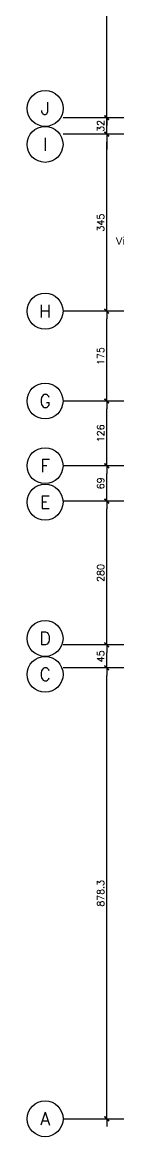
# Model space of a CAD drawing. Header units: millimetres. Extents: x 0 to 223, y -18 to 76.
# Drawn here: x 176.53 to 178.3, y 15.55 to 37.26 of the extents above; entities that cross this region are included whole.
import ezdxf
from ezdxf.enums import TextEntityAlignment as Align

# ---------------------------------------------------------------- set-up
doc = ezdxf.new("R2010")
doc.units = ezdxf.units.MM
doc.linetypes.add('CENTER', pattern=[2, 1.25, -0.25, 0.25, -0.25])
for name, color, linetype in [('Capa1', 8, 'Continuous'), ('COTAS', 1, 'Continuous'), ('EJES', 1, 'CENTER')]:
    doc.layers.add(name, color=color, linetype=linetype)
doc.styles.add('ROMAND', font='romand', dxfattribs={"height": 31.5})
doc.styles.add('ROMANS', font='romans.shx', dxfattribs={"height": 16.875})
doc.styles.get("Standard").update_dxf_attribs({"font": 'arial.ttf'})

# ---------------------------------------------------------------- blocks, each defined once
blk = doc.blocks.new('EJE-1')
at = {"color": 3, "linetype": 'Continuous'}
blk.add_circle((0, 0), 35, dxfattribs=at)
at = {"color": 5, "linetype": 'Continuous', "style": 'ROMAND'}
blk.add_attdef('0', text='', height=25, dxfattribs=at).set_placement((0.2, 0), align=Align.MIDDLE)
blk = doc.blocks.new('TICK1')
at = {"color": 2}
for points in [[(0, 0), (-1, 0)], [(0, 0), (1, 0)]]:
    blk.add_lwpolyline(points, dxfattribs=at)
at = {"color": 2, "const_width": 0.2}
blk.add_lwpolyline([(-0.3, -0.3), (0.3, 0.3)], dxfattribs=at)

msp = doc.modelspace()

# ---------------------------------------------------------------- linework, layer by layer
at = {"layer": 'COTAS', "color": 2}
for p, q in [((178.0821, 35.5497), (178.0821, 40.6595)), ((178.0821, 35.5497), (178.0821, 35.6997)), ((178.0821, 35.0797), (178.0821, 35.3997)), ((178.0821, 34.9297), (178.0821, 34.7797)), ((178.0821, 31.7797), (178.0821, 34.9297)), ((178.0821, 30.0297), (178.0821, 31.4797)), ((178.0821, 28.7697), (178.0821, 29.7297)), ((178.0821, 28.0797), (178.0821, 28.4697)), ((178.0821, 25.2797), (178.0821, 27.7797)), ((178.0821, 24.8297), (178.0821, 24.9797)), ((178.0821, 16.0467), (178.0821, 24.5297))]:
    msp.add_line(p, q, dxfattribs=at)
at = {"layer": 'EJES'}
for p, q in [((198.4257, 35.3997), (177.2325, 35.3997)), ((198.4257, 35.0797), (177.2325, 35.0797)), ((198.4257, 31.6297), (177.2325, 31.6297)), ((198.4257, 29.8797), (177.2325, 29.8797)), ((198.4257, 28.6197), (177.2325, 28.6197)), ((198.4257, 27.9297), (177.2325, 27.9297)), ((198.4257, 25.1297), (177.2325, 25.1297)), ((198.4257, 24.6797), (177.2325, 24.6797))]:
    msp.add_line(p, q, dxfattribs=at)
msp.add_lwpolyline([(177.2325, 15.8967), (198.4257, 15.8967)], dxfattribs=at)

# ---------------------------------------------------------------- block references
at = {"xscale": 0.0100000000002183, "yscale": 0.0100000000002183, "zscale": 0.0100000000002183}
for p, values in [((176.8843, 35.5797), {'0': 'J'}), ((176.8821, 34.8797), {'0': 'I'}), ((176.8821, 31.6297), {'0': 'H'}), ((176.8821, 29.8797), {'0': 'G'}), ((176.8821, 28.6197), {'0': 'F'}), ((176.8821, 27.9088), {'0': 'E'}), ((176.8821, 25.2547), {'0': 'D'}), ((176.8825, 24.5547), {'0': 'C'}), ((176.8825, 15.8967), {'0': 'A'})]:
    msp.add_blockref('EJE-1', p, dxfattribs=at).add_auto_attribs(values)
at = {"layer": 'COTAS', "color": 2, "xscale": 0.1500000000000909, "yscale": 0.1500000000000909, "zscale": 0.1500000000000909}
for p, rotation in [((178.0821, 35.3997), 270), ((178.0821, 35.3997), 270), ((178.0821, 35.0797), 90), ((178.0821, 35.0797), 90), ((178.0821, 31.6297), 270), ((178.0821, 31.6297), 90), ((178.0821, 29.8797), 90), ((178.0821, 29.8797), 270), ((178.0821, 28.6197), 270), ((178.0821, 28.6197), 90), ((178.0821, 27.9297), 90), ((178.0821, 27.9297), 270), ((178.0821, 25.1297), 270), ((178.0821, 25.1297), 90), ((178.0821, 24.6797), 90), ((178.0821, 24.6797), 270), ((178.0821, 15.8967), 270)]:
    msp.add_blockref('TICK1', p, dxfattribs=dict(at, rotation=rotation))

# ---------------------------------------------------------------- texts
at = {"layer": 'Capa1', "insert": (178.2566, 33.0707), "char_height": 0.144975, "attachment_point": 1}
msp.add_mtext_dynamic_manual_height_columns('Viga invertida (25 / 74) cm', width=2.767896, gutter_width=0.7249, heights=[0.2432], dxfattribs=at)
at = {"layer": 'COTAS', "color": 3, "char_height": 0.135, "attachment_point": 5, "rotation": 90, "style": 'ROMANS'}
for s, insert in [('\\A1;32', (177.9646, 35.2397)), ('\\A1;345', (177.9646, 33.3547)), ('\\A1;175', (177.9646, 30.7547)), ('\\A1;126', (177.9646, 29.2497)), ('\\A1;69', (177.9646, 28.2747)), ('\\A1;280', (177.9646, 26.5297)), ('\\A1;45', (177.9646, 24.9047)), ('\\A1;878.3', (177.9646, 20.2882))]:
    msp.add_mtext(s, dxfattribs=dict(at, insert=insert))

doc.saveas('drawing.dxf')
